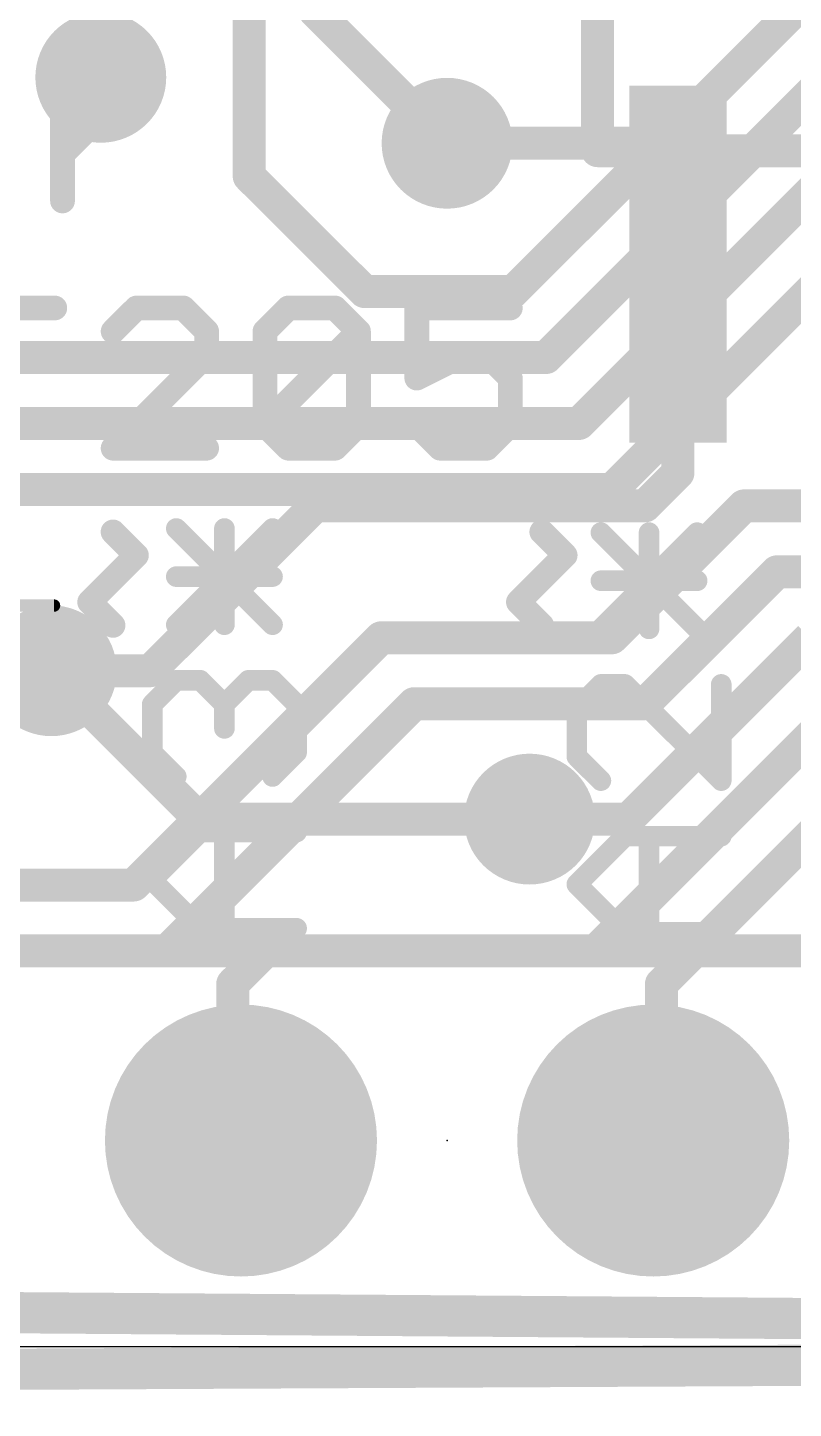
# Model space of a CAD drawing. Extents: x -0.8 to 51.2, y -0.4 to 23.4.
# Drawn here: x 22.82 to 27.53, y -0.38 to 8.13 of the extents above; entities that cross this region are included whole.
import ezdxf

# ---------------------------------------------------------------- set-up
doc = ezdxf.new("R2010")
doc.units = 0
for name, color, linetype in [('1', 12, 'CONTINUOUS'), ('16', 132, 'CONTINUOUS'), ('17', 110, 'CONTINUOUS'), ('18', 110, 'CONTINUOUS'), ('20', 53, 'CONTINUOUS'), ('21', 40, 'CONTINUOUS'), ('23', 40, 'CONTINUOUS'), ('27', 53, 'CONTINUOUS'), ('51', 253, 'CONTINUOUS')]:
    doc.layers.add(name, color=color, linetype=linetype)

# ---------------------------------------------------------------- blocks, each defined once
blk = doc.blocks.new('RECT')
blk.add_solid([(-0.5, -0.5), (0.5, -0.5), (-0.5, 0.5), (0.5, 0.5)])
blk = doc.blocks.new('ROUNDP')
at = {"const_width": 0.5}
blk.add_lwpolyline([(0, -0.25, 1), (0, 0.25, 1), (0, -0.25)], format="xyb", dxfattribs=at)
blk = doc.blocks.new('ROUNDV')
at = {"const_width": 0.5}
blk.add_lwpolyline([(0, -0.25, 1), (0, 0.25, 1), (0, -0.25)], format="xyb", dxfattribs=at)

msp = doc.modelspace()

# ---------------------------------------------------------------- linework, layer by layer
at = {"layer": '1'}
for points, const_width in [([(25.4, 7.4168), (26.6192, 7.4168)], 0.2032), ([(26.6192, 7.4168), (26.8224, 7.2136)], 0.2032), ([(26.8224, 7.2136), (26.8224, 6.671)], 0.2032), ([(26.8894, 6.7056), (26.8224, 6.671)], 0.2032), ([(26.8224, 5.3848), (26.8224, 6.671)], 0.2032), ([(26.6192, 5.1816), (26.8224, 5.3848)], 0.2032), ([(23.5712, 4.1656), (24.5872, 5.1816)], 0.2032), ([(24.5872, 5.1816), (26.6192, 5.1816)], 0.2032), ([(27.2288, 5.1816), (26.416, 4.3688)], 0.2032), ([(28.1432, 5.1816), (27.2288, 5.1816)], 0.2032), ([(27.432, 4.7752), (27.0256, 4.3688)], 0.2032), ([(31.1912, 4.7752), (27.432, 4.7752)], 0.2032), ([(24.9936, 4.3688), (23.4696, 2.8448)], 0.2032), ([(26.416, 4.3688), (24.9936, 4.3688)], 0.2032), ([(27.6352, 4.3688), (26.5176, 3.2512)], 0.2032), ([(26.6192, 3.9624), (27.0256, 4.3688)], 0.2032), ([(31.3944, 4.3688), (27.6352, 4.3688)], 0.2032), ([(22.9616, 4.1656), (23.5712, 4.1656)], 0.2032), ([(25.1968, 3.9624), (23.6728, 2.4384)], 0.2032), ([(26.3144, 3.9624), (25.1968, 3.9624)], 0.2032), ([(26.3144, 3.9624), (26.6192, 3.9624)], 0.2032), ([(27.8384, 3.9624), (26.7208, 2.8448)], 0.2032), ([(28.0416, 3.556), (26.924, 2.4384)], 0.2032), ([(26.5176, 3.2512), (25.908, 3.2512)], 0.2032), ([(23.4696, 2.8448), (21.6408, 2.8448)], 0.2032), ([(26.7208, 2.8448), (26.3144, 2.4384)], 0.2032), ([(23.6728, 2.4384), (21.844, 2.4384)], 0.2032), ([(24.2824, 2.4384), (24.0792, 2.2352)], 0.2032), ([(26.3144, 2.4384), (24.2824, 2.4384)], 0.2032), ([(26.924, 2.4384), (26.7208, 2.2352)], 0.2032), ([(24.0792, 2.2352), (24.0792, 1.3208)], 0.2032), ([(26.7208, 2.2352), (26.7208, 1.3208)], 0.2032), ([(24.0792, 1.3208), (24.13, 1.27)], 0.2032), ([(26.7208, 1.3208), (26.67, 1.27)], 0.2032), ([(-0.381, -0.254), (50.927, 0)], 0.254)]:
    msp.add_lwpolyline(points, dxfattribs=dict(at, const_width=const_width))
at = {"layer": '1', "const_width": 0.1016}
for points in [[(25.4, 7.4676, 1), (25.4, 7.366)], [(26.6551, 7.4527, 1), (26.5833, 7.3809)], [(26.6192, 7.366, 1), (26.6192, 7.4676)], [(26.8732, 7.2136, 1), (26.7716, 7.2136)], [(26.7865, 7.1777, 1), (26.8583, 7.2495)], [(26.8732, 6.671, 1), (26.7716, 6.671)], [(26.7991, 6.7161, 1), (26.8457, 6.6259)], [(26.9127, 6.6605, 1), (26.8661, 6.7507)], [(26.7716, 6.671, 1), (26.8732, 6.671)], [(26.8583, 5.3489, 1), (26.7865, 5.4207)], [(26.7716, 5.3848, 1), (26.8732, 5.3848)], [(24.5872, 5.2324, 1), (24.5872, 5.1308)], [(24.6231, 5.1457, 1), (24.5513, 5.2175)], [(26.6192, 5.1308, 1), (26.6192, 5.2324)], [(27.2288, 5.2324, 1), (27.2288, 5.1308)], [(27.2647, 5.1457, 1), (27.1929, 5.2175)], [(26.5833, 5.2175, 1), (26.6551, 5.1457)], [(27.432, 4.826, 1), (27.432, 4.7244)], [(27.4679, 4.7393, 1), (27.3961, 4.8111)], [(24.9936, 4.4196, 1), (24.9936, 4.318)], [(25.0295, 4.3329, 1), (24.9577, 4.4047)], [(26.3801, 4.4047, 1), (26.4519, 4.3329)], [(26.416, 4.318, 1), (26.416, 4.4196)], [(26.9897, 4.4047, 1), (27.0615, 4.3329)], [(27.0615, 4.3329, 1), (26.9897, 4.4047)], [(22.9616, 4.2164, 1), (22.9616, 4.1148)], [(23.5712, 4.1148, 1), (23.5712, 4.2164)], [(23.5353, 4.2015, 1), (23.6071, 4.1297)], [(25.1968, 4.0132, 1), (25.1968, 3.9116)], [(25.2327, 3.9265, 1), (25.1609, 3.9983)], [(26.3144, 4.0132, 1), (26.3144, 3.9116)], [(26.3144, 3.9116, 1), (26.3144, 4.0132)], [(26.5833, 3.9983, 1), (26.6551, 3.9265)], [(26.6192, 3.9116, 1), (26.6192, 4.0132)], [(25.908, 3.302, 1), (25.908, 3.2004)], [(26.4817, 3.2871, 1), (26.5535, 3.2153)], [(26.5176, 3.2004, 1), (26.5176, 3.302)], [(23.4337, 2.8807, 1), (23.5055, 2.8089)], [(23.4696, 2.794, 1), (23.4696, 2.8956)], [(26.6849, 2.8807, 1), (26.7567, 2.8089)], [(26.7567, 2.8089, 1), (26.6849, 2.8807)], [(23.6369, 2.4743, 1), (23.7087, 2.4025)], [(23.6728, 2.3876, 1), (23.6728, 2.4892)], [(24.2824, 2.4892, 1), (24.2824, 2.3876)], [(24.3183, 2.4025, 1), (24.2465, 2.4743)], [(26.2785, 2.4743, 1), (26.3503, 2.4025)], [(26.3144, 2.3876, 1), (26.3144, 2.4892)], [(26.8881, 2.4743, 1), (26.9599, 2.4025)], [(26.9599, 2.4025, 1), (26.8881, 2.4743)], [(24.13, 2.2352, 1), (24.0284, 2.2352)], [(24.0433, 2.2711, 1), (24.1151, 2.1993)], [(26.7716, 2.2352, 1), (26.67, 2.2352)], [(26.6849, 2.2711, 1), (26.7567, 2.1993)], [(24.1151, 1.3567, 1), (24.0433, 1.2849)], [(24.0284, 1.3208, 1), (24.13, 1.3208)], [(26.67, 1.3208, 1), (26.7716, 1.3208)], [(26.7567, 1.2849, 1), (26.6849, 1.3567)], [(24.0941, 1.2341, 1), (24.1659, 1.3059)], [(26.6341, 1.3059, 1), (26.7059, 1.2341)]]:
    msp.add_lwpolyline(points, format="xyb", dxfattribs=at)
at = {"layer": '16'}
for points, const_width in [([(24.5872, 19.2024), (24.5872, 8.2296)], 0.2032), ([(24.1808, 14.3256), (24.1808, 7.2136)], 0.2032), ([(27.7368, 8.4328), (25.8064, 6.5024)], 0.2032), ([(24.5872, 8.2296), (25.4, 7.4168)], 0.2032), ([(27.94, 8.0264), (26.0096, 6.096)], 0.2032), ([(26.2128, 5.6896), (28.1432, 7.62)], 0.2032), ([(24.1808, 7.2136), (24.2824, 7.112)], 0.2032), ([(24.892, 6.5024), (24.2824, 7.112)], 0.2032), ([(27.813, 6.6802), (26.416, 5.2832)], 0.2032), ([(25.8064, 6.5024), (24.892, 6.5024)], 0.2032), ([(23.0632, 6.096), (22.5552, 6.096)], 0.2032), ([(26.0096, 6.096), (23.0632, 6.096)], 0.2032), ([(15.4432, 5.6896), (23.2664, 5.6896)], 0.2032), ([(23.2664, 5.6896), (26.2128, 5.6896)], 0.2032), ([(26.416, 5.2832), (20.32, 5.2832)], 0.2032), ([(23.876, 3.2512), (22.9616, 4.1656)], 0.2032), ([(25.908, 3.2512), (23.876, 3.2512)], 0.2032), ([(27.94, 2.4384), (12.5984, 2.4384)], 0.2032), ([(51.054, 0), (-0.635, 0.381)], 0.254)]:
    msp.add_lwpolyline(points, dxfattribs=dict(at, const_width=const_width))
at = {"layer": '16', "const_width": 0.1016}
for points in [[(24.5364, 8.2296, 1), (24.638, 8.2296)], [(25.3641, 7.3809, 1), (25.4359, 7.4527)], [(24.2167, 7.2495, 1), (24.1449, 7.1777)], [(24.13, 7.2136, 1), (24.2316, 7.2136)], [(24.3183, 7.1479, 1), (24.2465, 7.0761)], [(24.2465, 7.0761, 1), (24.3183, 7.1479)], [(24.892, 6.5532, 1), (24.892, 6.4516)], [(24.8561, 6.4665, 1), (24.9279, 6.5383)], [(25.7705, 6.5383, 1), (25.8423, 6.4665)], [(25.8064, 6.4516, 1), (25.8064, 6.5532)], [(23.0632, 6.1468, 1), (23.0632, 6.0452)], [(23.0632, 6.0452, 1), (23.0632, 6.1468)], [(25.9737, 6.1319, 1), (26.0455, 6.0601)], [(26.0096, 6.0452, 1), (26.0096, 6.1468)], [(23.2664, 5.7404, 1), (23.2664, 5.6388)], [(23.2664, 5.6388, 1), (23.2664, 5.7404)], [(26.2128, 5.6388, 1), (26.2128, 5.7404)], [(26.1769, 5.7255, 1), (26.2487, 5.6537)], [(26.3801, 5.3191, 1), (26.4519, 5.2473)], [(26.416, 5.2324, 1), (26.416, 5.334)], [(22.9975, 4.2015, 1), (22.9257, 4.1297)], [(23.876, 3.302, 1), (23.876, 3.2004)], [(23.8401, 3.2153, 1), (23.9119, 3.2871)], [(25.908, 3.2004, 1), (25.908, 3.302)]]:
    msp.add_lwpolyline(points, format="xyb", dxfattribs=at)
at = {"layer": '20'}
msp.add_line((2.54, 0), (48.26, 0), dxfattribs=at)
at = {"layer": '21'}
for points, const_width in [([(26.3274, 7.371), (26.3274, 11.171)], 0.2032), ([(23.0305, 7.0612), (23.0305, 7.6374)], 0.1524), ([(23.0305, 7.3493), (23.3186, 7.6374)], 0.1524), ([(23.3186, 7.6374), (23.4626, 7.6374)], 0.1524), ([(22.4068, 6.4015), (22.983, 6.4015)], 0.1524), ([(23.4864, 6.4015), (23.3423, 6.2575)], 0.1524), ([(23.7745, 6.4015), (23.4864, 6.4015)], 0.1524), ([(23.9185, 6.2575), (23.7745, 6.4015)], 0.1524), ([(24.2778, 6.2575), (24.4219, 6.4015)], 0.1524), ([(24.4219, 6.4015), (24.71, 6.4015)], 0.1524), ([(24.71, 6.4015), (24.8541, 6.2575)], 0.1524), ([(25.7896, 6.4015), (25.2134, 6.4015)], 0.1524), ([(25.2134, 6.4015), (25.2134, 5.9694)], 0.1524), ([(23.9185, 6.1134), (23.9185, 6.2575)], 0.1524), ([(24.2778, 5.6813), (24.2778, 6.2575)], 0.1524), ([(24.2778, 5.6813), (24.8541, 6.2575)], 0.1524), ([(24.8541, 6.2575), (24.8541, 5.6813)], 0.1524), ([(23.3423, 5.5372), (23.9185, 6.1134)], 0.1524), ([(25.2134, 5.9694), (25.5015, 6.1134)], 0.1524), ([(25.5015, 6.1134), (25.6455, 6.1134)], 0.1524), ([(25.6455, 6.1134), (25.7896, 5.9694)], 0.1524), ([(25.7896, 5.9694), (25.7896, 5.6813)], 0.1524), ([(24.4219, 5.5372), (24.2778, 5.6813)], 0.1524), ([(24.8541, 5.6813), (24.71, 5.5372)], 0.1524), ([(25.3574, 5.5372), (25.2134, 5.6813)], 0.1524), ([(25.7896, 5.6813), (25.6455, 5.5372)], 0.1524), ([(23.9185, 5.5372), (23.3423, 5.5372)], 0.1524), ([(24.71, 5.5372), (24.4219, 5.5372)], 0.1524), ([(25.6455, 5.5372), (25.3574, 5.5372)], 0.1524), ([(23.4859, 4.8772), (23.3419, 5.0212)], 0.1524), ([(23.7314, 4.4491), (24.3246, 5.0423)], 0.127), ([(24.3246, 4.4491), (23.7314, 5.0423)], 0.127), ([(24.028, 4.4491), (24.028, 5.0423)], 0.127), ([(26.1275, 4.8772), (25.9835, 5.0212)], 0.1524), ([(26.3476, 4.4237), (26.9408, 5.0169)], 0.127), ([(26.9408, 4.4237), (26.3476, 5.0169)], 0.127), ([(26.6442, 4.4237), (26.6442, 5.0169)], 0.127), ([(23.1978, 4.5891), (23.4859, 4.8772)], 0.1524), ([(25.8394, 4.5891), (26.1275, 4.8772)], 0.1524), ([(24.3246, 4.7457), (23.7314, 4.7457)], 0.127), ([(26.9408, 4.7203), (26.3476, 4.7203)], 0.127), ([(23.3419, 4.445), (23.1978, 4.5891)], 0.1524), ([(25.9835, 4.445), (25.8394, 4.5891)], 0.1524), ([(23.5831, 3.9585), (23.7314, 4.1068)], 0.127), ([(23.7314, 4.1068), (23.8797, 4.1068)], 0.127), ([(23.8797, 4.1068), (24.028, 3.9585)], 0.127), ([(24.028, 3.9585), (24.1763, 4.1068)], 0.127), ([(24.1763, 4.1068), (24.3246, 4.1068)], 0.127), ([(24.3246, 4.1068), (24.4729, 3.9585)], 0.127), ([(26.3476, 4.0814), (26.1993, 3.9331)], 0.127), ([(26.4959, 4.0814), (26.3476, 4.0814)], 0.127), ([(27.0891, 3.4882), (26.4959, 4.0814)], 0.127), ([(27.0891, 4.0814), (27.0891, 3.4882)], 0.127), ([(23.5831, 3.6619), (23.5831, 3.9585)], 0.127), ([(24.028, 3.9585), (24.028, 3.8102)], 0.127), ([(24.4729, 3.9585), (24.4729, 3.6619)], 0.127), ([(26.1993, 3.9331), (26.1993, 3.6365)], 0.127), ([(23.7314, 3.5136), (23.5831, 3.6619)], 0.127), ([(24.4729, 3.6619), (24.3246, 3.5136)], 0.127), ([(26.1993, 3.6365), (26.3476, 3.4882)], 0.127), ([(23.5831, 2.8747), (23.8797, 3.1713)], 0.127), ([(23.8797, 3.1713), (24.4729, 3.1713)], 0.127), ([(24.028, 2.5781), (24.028, 3.1713)], 0.127), ([(26.1993, 2.8493), (26.4959, 3.1459)], 0.127), ([(26.4959, 3.1459), (27.0891, 3.1459)], 0.127), ([(26.6442, 2.5527), (26.6442, 3.1459)], 0.127), ([(23.8797, 2.5781), (23.5831, 2.8747)], 0.127), ([(26.4959, 2.5527), (26.1993, 2.8493)], 0.127), ([(24.4729, 2.5781), (23.8797, 2.5781)], 0.127), ([(27.0891, 2.5527), (26.4959, 2.5527)], 0.127)]:
    msp.add_lwpolyline(points, dxfattribs=dict(at, const_width=const_width))
for points, const_width in [([(23.0686, 7.6374, 1), (22.9924, 7.6374)], 0.0762), ([(23.3186, 7.6755, 1), (23.3186, 7.5993)], 0.0762), ([(23.3455, 7.6105, 1), (23.2916, 7.6644)], 0.0762), ([(23.4626, 7.5993, 1), (23.4626, 7.6755)], 0.0762), ([(23.0035, 7.3763, 1), (23.0574, 7.3224)], 0.0762), ([(26.2766, 7.371, 1), (26.3782, 7.371)], 0.1016), ([(22.9924, 7.0612, 1), (23.0686, 7.0612)], 0.0762), ([(22.983, 6.3634, 1), (22.983, 6.4396)], 0.0762), ([(23.4864, 6.4396, 1), (23.4864, 6.3634)], 0.0762), ([(23.5133, 6.3746, 1), (23.4594, 6.4285)], 0.0762), ([(23.8014, 6.4285, 1), (23.7475, 6.3746)], 0.0762), ([(23.7745, 6.3634, 1), (23.7745, 6.4396)], 0.0762), ([(24.4219, 6.4396, 1), (24.4219, 6.3634)], 0.0762), ([(24.4488, 6.3746, 1), (24.3949, 6.4285)], 0.0762), ([(24.7369, 6.4285, 1), (24.6831, 6.3746)], 0.0762), ([(24.71, 6.3634, 1), (24.71, 6.4396)], 0.0762), ([(25.2134, 6.4396, 1), (25.2134, 6.3634)], 0.0762), ([(25.2515, 6.4015, 1), (25.1753, 6.4015)], 0.0762), ([(25.7896, 6.3634, 1), (25.7896, 6.4396)], 0.0762), ([(23.3154, 6.2844, 1), (23.3693, 6.2305)], 0.0762), ([(23.9566, 6.2575, 1), (23.8804, 6.2575)], 0.0762), ([(23.8916, 6.2305, 1), (23.9455, 6.2844)], 0.0762), ([(24.3159, 6.2575, 1), (24.2397, 6.2575)], 0.0762), ([(24.2509, 6.2844, 1), (24.3048, 6.2305)], 0.0762), ([(24.8922, 6.2575, 1), (24.816, 6.2575)], 0.0762), ([(24.881, 6.2305, 1), (24.8271, 6.2844)], 0.0762), ([(24.8271, 6.2305, 1), (24.881, 6.2844)], 0.0762), ([(23.8804, 6.1134, 1), (23.9566, 6.1134)], 0.0762), ([(23.9455, 6.0865, 1), (23.8916, 6.1404)], 0.0762), ([(25.5015, 6.1515, 1), (25.5015, 6.0753)], 0.0762), ([(25.5185, 6.0793, 1), (25.4844, 6.1475)], 0.0762), ([(25.6725, 6.1404, 1), (25.6186, 6.0865)], 0.0762), ([(25.6455, 6.0753, 1), (25.6455, 6.1515)], 0.0762), ([(25.8277, 5.9694, 1), (25.7515, 5.9694)], 0.0762), ([(25.1963, 6.0034, 1), (25.2304, 5.9353)], 0.0762), ([(25.1753, 5.9694, 1), (25.2515, 5.9694)], 0.0762), ([(25.7626, 5.9424, 1), (25.8165, 5.9963)], 0.0762), ([(24.3048, 5.7082, 1), (24.2509, 5.6543)], 0.0762), ([(24.2509, 5.7082, 1), (24.3048, 5.6543)], 0.0762), ([(24.2397, 5.6813, 1), (24.3159, 5.6813)], 0.0762), ([(24.816, 5.6813, 1), (24.8922, 5.6813)], 0.0762), ([(24.881, 5.6543, 1), (24.8271, 5.7082)], 0.0762), ([(25.2403, 5.7082, 1), (25.1864, 5.6543)], 0.0762), ([(25.7515, 5.6813, 1), (25.8277, 5.6813)], 0.0762), ([(25.8165, 5.6543, 1), (25.7626, 5.7082)], 0.0762), ([(23.3423, 5.5753, 1), (23.3423, 5.4991)], 0.0762), ([(23.3154, 5.5641, 1), (23.3693, 5.5103)], 0.0762), ([(23.9185, 5.4991, 1), (23.9185, 5.5753)], 0.0762), ([(24.4219, 5.5753, 1), (24.4219, 5.4991)], 0.0762), ([(24.3949, 5.5103, 1), (24.4488, 5.5641)], 0.0762), ([(24.6831, 5.5641, 1), (24.7369, 5.5103)], 0.0762), ([(24.71, 5.4991, 1), (24.71, 5.5753)], 0.0762), ([(25.3574, 5.5753, 1), (25.3574, 5.4991)], 0.0762), ([(25.3305, 5.5103, 1), (25.3843, 5.5641)], 0.0762), ([(25.6186, 5.5641, 1), (25.6725, 5.5103)], 0.0762), ([(25.6455, 5.4991, 1), (25.6455, 5.5753)], 0.0762), ([(23.3688, 5.0482, 1), (23.3149, 4.9943)], 0.0762), ([(23.7539, 5.0648, 1), (23.709, 5.0199)], 0.0635), ([(24.0598, 5.0423, 1), (23.9963, 5.0423)], 0.0635), ([(24.3471, 5.0199, 1), (24.3022, 5.0648)], 0.0635), ([(26.0104, 5.0482, 1), (25.9565, 4.9943)], 0.0762), ([(26.3701, 5.0394, 1), (26.3252, 4.9945)], 0.0635), ([(26.676, 5.0169, 1), (26.6125, 5.0169)], 0.0635), ([(26.9633, 4.9945, 1), (26.9184, 5.0394)], 0.0635), ([(23.5129, 4.8502, 1), (23.459, 4.9041)], 0.0762), ([(23.459, 4.8502, 1), (23.5129, 4.9041)], 0.0762), ([(26.1545, 4.8502, 1), (26.1006, 4.9041)], 0.0762), ([(26.1006, 4.8502, 1), (26.1545, 4.9041)], 0.0762), ([(23.7314, 4.7775, 1), (23.7314, 4.714)], 0.0635), ([(24.3246, 4.714, 1), (24.3246, 4.7775)], 0.0635), ([(26.3476, 4.7521, 1), (26.3476, 4.6886)], 0.0635), ([(26.9408, 4.6886, 1), (26.9408, 4.7521)], 0.0635), ([(23.2247, 4.616, 1), (23.1709, 4.5621)], 0.0762), ([(23.1709, 4.616, 1), (23.2247, 4.5621)], 0.0762), ([(25.8663, 4.616, 1), (25.8125, 4.5621)], 0.0762), ([(25.8125, 4.616, 1), (25.8663, 4.5621)], 0.0762), ([(23.3149, 4.4181, 1), (23.3688, 4.4719)], 0.0762), ([(23.709, 4.4716, 1), (23.7539, 4.4267)], 0.0635), ([(23.9963, 4.4491, 1), (24.0598, 4.4491)], 0.0635), ([(24.3022, 4.4267, 1), (24.3471, 4.4716)], 0.0635), ([(25.9565, 4.4181, 1), (26.0104, 4.4719)], 0.0762), ([(26.3252, 4.4462, 1), (26.3701, 4.4013)], 0.0635), ([(26.6125, 4.4237, 1), (26.676, 4.4237)], 0.0635), ([(26.9184, 4.4013, 1), (26.9633, 4.4462)], 0.0635), ([(23.7314, 4.1385, 1), (23.7314, 4.075)], 0.0635), ([(23.7539, 4.0843, 1), (23.709, 4.1292)], 0.0635), ([(23.9022, 4.1292, 1), (23.8573, 4.0843)], 0.0635), ([(23.8797, 4.075, 1), (23.8797, 4.1385)], 0.0635), ([(24.1763, 4.1385, 1), (24.1763, 4.075)], 0.0635), ([(24.1988, 4.0843, 1), (24.1539, 4.1292)], 0.0635), ([(24.3471, 4.1292, 1), (24.3022, 4.0843)], 0.0635), ([(24.3246, 4.075, 1), (24.3246, 4.1385)], 0.0635), ([(26.3476, 4.1131, 1), (26.3476, 4.0496)], 0.0635), ([(26.3701, 4.0589, 1), (26.3252, 4.1038)], 0.0635), ([(26.5184, 4.1038, 1), (26.4735, 4.0589)], 0.0635), ([(26.4959, 4.0496, 1), (26.4959, 4.1131)], 0.0635), ([(27.1209, 4.0814, 1), (27.0574, 4.0814)], 0.0635), ([(23.6149, 3.9585, 1), (23.5514, 3.9585)], 0.0635), ([(23.5607, 3.9809, 1), (23.6056, 3.936)], 0.0635), ([(24.0598, 3.9585, 1), (23.9963, 3.9585)], 0.0635), ([(24.0056, 3.9809, 1), (24.0505, 3.936)], 0.0635), ([(24.0056, 3.936, 1), (24.0505, 3.9809)], 0.0635), ([(24.5047, 3.9585, 1), (24.4412, 3.9585)], 0.0635), ([(24.4504, 3.936, 1), (24.4954, 3.9809)], 0.0635), ([(26.2311, 3.9331, 1), (26.1676, 3.9331)], 0.0635), ([(26.1769, 3.9555, 1), (26.2218, 3.9106)], 0.0635), ([(23.9963, 3.8102, 1), (24.0598, 3.8102)], 0.0635), ([(23.6056, 3.6844, 1), (23.5607, 3.6395)], 0.0635), ([(23.5514, 3.6619, 1), (23.6149, 3.6619)], 0.0635), ([(24.4412, 3.6619, 1), (24.5047, 3.6619)], 0.0635), ([(24.4954, 3.6395, 1), (24.4504, 3.6844)], 0.0635), ([(26.2218, 3.659, 1), (26.1769, 3.6141)], 0.0635), ([(26.1676, 3.6365, 1), (26.2311, 3.6365)], 0.0635), ([(23.709, 3.4912, 1), (23.7539, 3.5361)], 0.0635), ([(24.3022, 3.5361, 1), (24.3471, 3.4912)], 0.0635), ([(26.3252, 3.4658, 1), (26.3701, 3.5107)], 0.0635), ([(27.0574, 3.4882, 1), (27.1209, 3.4882)], 0.0635), ([(27.0666, 3.4658, 1), (27.1116, 3.5107)], 0.0635), ([(23.8797, 3.203, 1), (23.8797, 3.1395)], 0.0635), ([(23.9022, 3.1488, 1), (23.8573, 3.1937)], 0.0635), ([(24.0598, 3.1713, 1), (23.9963, 3.1713)], 0.0635), ([(24.4729, 3.1395, 1), (24.4729, 3.203)], 0.0635), ([(26.4959, 3.1776, 1), (26.4959, 3.1141)], 0.0635), ([(26.5184, 3.1234, 1), (26.4735, 3.1683)], 0.0635), ([(26.676, 3.1459, 1), (26.6125, 3.1459)], 0.0635), ([(27.0891, 3.1141, 1), (27.0891, 3.1776)], 0.0635), ([(23.6056, 2.8971, 1), (23.5607, 2.8522)], 0.0635), ([(23.5607, 2.8971, 1), (23.6056, 2.8522)], 0.0635), ([(26.2218, 2.8717, 1), (26.1769, 2.8268)], 0.0635), ([(26.1769, 2.8717, 1), (26.2218, 2.8268)], 0.0635), ([(23.8797, 2.6099, 1), (23.8797, 2.5463)], 0.0635), ([(24.4729, 2.5463, 1), (24.4729, 2.6099)], 0.0635), ([(23.8573, 2.5556, 1), (23.9022, 2.6006)], 0.0635), ([(23.9963, 2.5781, 1), (24.0598, 2.5781)], 0.0635), ([(26.4959, 2.5845, 1), (26.4959, 2.521)], 0.0635), ([(26.4735, 2.5302, 1), (26.5184, 2.5752)], 0.0635), ([(26.6125, 2.5527, 1), (26.676, 2.5527)], 0.0635), ([(27.0891, 2.521, 1), (27.0891, 2.5845)], 0.0635)]:
    msp.add_lwpolyline(points, format="xyb", dxfattribs=dict(at, const_width=const_width))
at = {"layer": '23'}
msp.add_point((25.4, 1.27), dxfattribs=at)
at = {"layer": '27', "const_width": 0.0762}
msp.add_lwpolyline([(22.4867, 4.5671), (22.9782, 4.5671)], dxfattribs=at)
at = {"layer": '27', "const_width": 0.0381}
msp.add_lwpolyline([(22.9782, 4.5481, 1), (22.9782, 4.5862)], format="xyb", dxfattribs=at)
at = {"layer": '51', "const_width": 0.2032}
for points in [[(26.3274, 7.371), (26.3274, 10.671)], [(31.1274, 7.371), (26.3274, 7.371)]]:
    msp.add_lwpolyline(points, dxfattribs=at)
at = {"layer": '51', "const_width": 0.1016}
for points in [[(26.3274, 7.4218, 1), (26.3274, 7.3202)], [(26.2766, 7.371, 1), (26.3782, 7.371)]]:
    msp.add_lwpolyline(points, format="xyb", dxfattribs=at)

# ---------------------------------------------------------------- block references
at = {"layer": '1', "xscale": 0.6, "yscale": 2.2, "rotation": 180}
msp.add_blockref('RECT', (26.8224, 6.671), dxfattribs=at)
at = {"layer": '17', "xscale": 1.6764, "yscale": 1.6764, "rotation": 270}
for p in [(24.13, 1.27), (24.13, 1.27), (26.67, 1.27), (26.67, 1.27)]:
    msp.add_blockref('ROUNDP', p, dxfattribs=at)
at = {"layer": '18', "xscale": 0.8064, "yscale": 0.8064}
for p in [(23.2664, 7.8232), (23.2664, 7.8232), (25.4, 7.4168), (25.4, 7.4168), (22.9616, 4.1656), (22.9616, 4.1656), (25.908, 3.2512), (25.908, 3.2512)]:
    msp.add_blockref('ROUNDV', p, dxfattribs=at)
at = {"layer": '51', "rotation": 180}
for p, xscale, yscale in [((26.8224, 6.721), 0.49, 1.1), ((24.13, 1.27), 0.508, 0.508), ((26.67, 1.27), 0.508, 0.508)]:
    msp.add_blockref('RECT', p, dxfattribs=dict(at, xscale=xscale, yscale=yscale))

doc.saveas('drawing.dxf')
